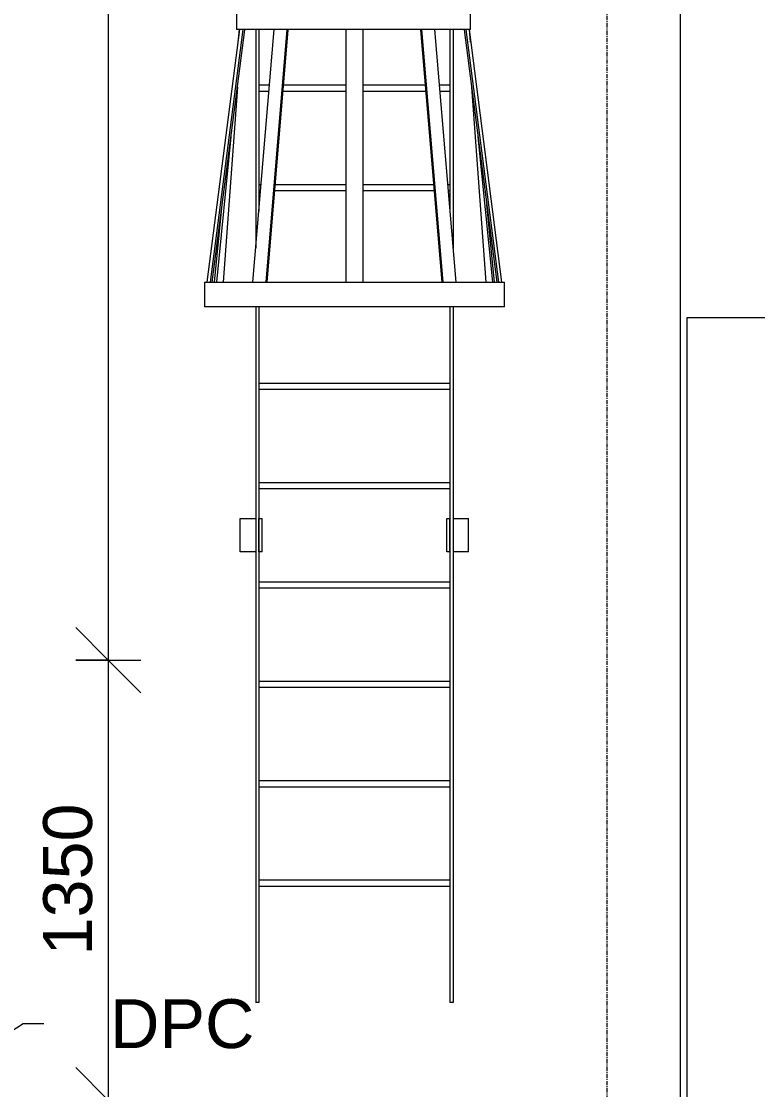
# Model space of a CAD drawing. Header units: millimetres. Extents: x -25665 to 60211, y -6376 to 13478.
# Drawn here: x 5115 to 7374, y 333 to 3610 of the extents above; entities that cross this region are included whole.
import ezdxf

# ---------------------------------------------------------------- set-up
doc = ezdxf.new("R2010")
doc.units = ezdxf.units.MM
doc.linetypes.add('Grid Line', pattern=[22.225, 12.7, -3.175, 3.175, -3.175])
for name, color, linetype, lineweight in [('A-ANNO-DIMS', 211, 'Continuous', 9), ('A-ANNO-DIMS-100', 211, 'Continuous', 9), ('A-GENM', 13, 'Continuous', 9), ('A-WALL', 113, 'Continuous', 9), ('G-ANNO-TEXT', 231, 'Continuous', 9), ('S-GRID', 1, 'Continuous', 9)]:
    doc.layers.add(name, color=color, linetype=linetype, lineweight=lineweight)
doc.styles.add('Arial_4', font='arial.ttf', dxfattribs={"height": 150})
doc.dimstyles.new('100', dxfattribs={"dimscale": 304.8, "dimtxt": 153.03891, "dimasz": 0.656168, "dimexe": 0.328084, "dimexo": 0.0625, "dimgap": 0.016404, "dimtad": 1, "dimdec": 0, "dimzin": 0, "dimdsep": 46, "dimtxsty": 'Arial_4', "dimblk1": 'OBLIQUE', "dimblk2": 'OBLIQUE', "dimsah": 1, "dimcen": 0.09, "dimdle": 0.328084, "dimazin": 0, "dimtfac": 1, "dimtdec": 4, "dimtix": 1, "dimtmove": 0, "dimatfit": 3, "dimfxl": 0.328084, "dimfxlon": 1, "dimtvp": 1, "dimtolj": 1, "dimtzin": 0, "dimarcsym": 2})

# ---------------------------------------------------------------- blocks, each defined once
blk = doc.blocks.new('Generic Models 2 - Generic Models 1-700113-Section - A')
at = {"layer": 'A-GENM'}
blk.add_line((7137.2, 300), (7137.2, 8750), dxfattribs=at)
blk = doc.blocks.new('Ladder_complete_5314 - Ladder_complete_5314-1763503-Section - A')
at = {"layer": 'A-GENM'}
for p, q in [((5775.7, 3635.2), (5775.7, 3584.4)), ((6493.3, 3584.4), (6493.3, 3635.2)), ((5685.6, 2809.8), (5785.7, 3584.4)), ((5794.5, 3584.4), (5694.5, 2809.8)), ((5700.8, 2809.8), (5800.8, 3584)), ((6493.3, 3584.4), (5775.7, 3584.4)), ((5780.8, 3546.4), (5784.5, 3584.4)), ((5825.9, 2809.8), (5891.2, 3584.4)), ((5834.7, 3584.4), (5834.7, 2914.2)), ((5844.2, 3584.4), (5844.2, 3027.1)), ((5930.1, 3584.4), (5864.8, 2809.8)), ((5868.9, 2809.8), (5934.2, 3584)), ((6111.8, 2809.8), (6111.8, 3584.4)), ((6162.6, 3584.4), (6162.6, 2809.8)), ((6340.2, 3584), (6405.4, 2809.8)), ((6409.6, 2809.8), (6344.2, 3584.4)), ((6383.2, 3584.4), (6448.5, 2809.8)), ((6430.1, 3584.4), (6430.1, 3027.1)), ((6439.7, 3584.4), (6439.7, 2914.2)), ((6473.6, 3584), (6573.6, 2809.8)), ((6579.9, 2809.8), (6479.8, 3584.4)), ((6488.7, 3584.4), (6588.7, 2809.8)), ((6493.6, 3546.4), (6489.8, 3584.4)), ((5844.2, 3414.6), (5876.9, 3414.6)), ((5919.9, 3414.6), (6111.8, 3414.6)), ((6162.6, 3414.6), (6354.4, 3414.6)), ((6397.5, 3414.6), (6430.1, 3414.6)), ((5778, 3408), (5734.2, 2809.8)), ((5844.2, 3395.6), (5875.3, 3395.6)), ((5918.3, 3395.6), (6111.8, 3395.6)), ((6162.6, 3395.6), (6356.1, 3395.6)), ((6399.1, 3395.6), (6430.1, 3395.6)), ((6496.3, 3408), (6540.1, 2809.8)), ((5758.3, 3255.3), (5714.2, 2809.8)), ((6516, 3255.3), (6560.2, 2809.8)), ((5844.2, 3109.8), (5851.2, 3109.8)), ((5844.2, 3090.8), (5849.6, 3090.8)), ((5892.6, 3090.8), (6111.8, 3090.8)), ((5894.2, 3109.8), (6111.8, 3109.8)), ((6162.6, 3109.8), (6380.1, 3109.8)), ((6162.6, 3090.8), (6381.7, 3090.8)), ((6423.2, 3109.8), (6430.1, 3109.8)), ((6424.8, 3090.8), (6430.1, 3090.8)), ((5708, 2809.8), (5731.5, 3048)), ((6566.3, 2809.8), (6542.8, 3048)), ((5676.8, 2809.8), (5676.8, 2733.6)), ((5677.1, 2809.8), (6597.3, 2809.8)), ((6597.5, 2733.6), (6597.5, 2809.8)), ((6597.3, 2733.6), (5677.1, 2733.6)), ((5834.7, 2733.6), (5834.7, 600)), ((5844.2, 2733.6), (5844.2, 600)), ((6430.1, 2733.6), (6430.1, 600)), ((6439.7, 2733.6), (6439.7, 600)), ((5844.2, 2500.2), (6430.1, 2500.2)), ((5844.2, 2481.2), (6430.1, 2481.2)), ((5844.2, 2195.4), (6430.1, 2195.4)), ((5844.2, 2176.4), (6430.1, 2176.4)), ((5787, 2084.3), (5834.7, 2084.3)), ((5787, 1982.7), (5787, 2084.3)), ((5844.2, 2084.3), (5853.7, 2084.3)), ((5844.2, 1982.7), (5844.2, 2084.3)), ((5853.7, 1982.7), (5853.7, 2084.3)), ((6420.6, 2084.3), (6430.1, 2084.3)), ((6420.6, 1982.7), (6420.6, 2084.3)), ((6430.1, 1982.7), (6430.1, 2084.3)), ((6439.7, 2084.3), (6487.3, 2084.3)), ((6487.3, 1982.7), (6487.3, 2084.3)), ((5834.7, 1982.7), (5787, 1982.7)), ((5853.7, 1982.7), (5844.2, 1982.7)), ((6430.1, 1982.7), (6420.6, 1982.7)), ((6487.3, 1982.7), (6439.7, 1982.7)), ((5844.2, 1890.6), (6430.1, 1890.6)), ((5844.2, 1871.6), (6430.1, 1871.6)), ((5844.2, 1585.8), (6430.1, 1585.8)), ((5844.2, 1566.8), (6430.1, 1566.8)), ((5844.2, 1281), (6430.1, 1281)), ((5844.2, 1262), (6430.1, 1262)), ((5844.2, 976.2), (6430.1, 976.2)), ((5844.2, 957.2), (6430.1, 957.2)), ((5844.2, 600), (5834.7, 600)), ((6439.7, 600), (6430.1, 600))]:
    blk.add_line(p, q, dxfattribs=at)
blk = doc.blocks.new('DIMBLOCK27-Section - A')
at = {"layer": 'A-ANNO-DIMS-100', "transparency": 16777216}
for p, q in [((5382, 8750), (5282, 8850)), ((5382, 8850), (5382, 1650)), ((5482, 8750), (5282, 8750)), ((5382, 8750), (5482, 8650)), ((5382, 8750), (5482, 8750)), ((5382, 1650), (5282, 1750)), ((5282, 1650), (5482, 1650)), ((5382, 1650), (5282, 1650)), ((5382, 1650), (5482, 1550))]:
    blk.add_line(p, q, dxfattribs=at)
at = {"layer": 'A-ANNO-DIMS-100', "color": 0, "transparency": 16777216, "insert": (5182.2, 4969.3), "char_height": 150, "width": 553.765, "attachment_point": 1, "rotation": 90, "line_spacing_factor": 0.941778, "style": 'Arial_4'}
blk.add_mtext('7100', dxfattribs=at)
blk = doc.blocks.new('_Oblique')
at = {"color": 0, "linetype": 'ByBlock', "lineweight": -2}
blk.add_line((-0.5, -0.5), (0.5, 0.5), dxfattribs=at)
blk = doc.blocks.new('DIMBLOCK28-Section - A')
at = {"layer": 'A-ANNO-DIMS-100', "transparency": 16777216}
for p, q in [((5382, 1650), (5282, 1750)), ((5282, 1650), (5482, 1650)), ((5382, 1650), (5282, 1650)), ((5382, 1650), (5382, 200)), ((5382, 1650), (5482, 1550)), ((5382, 300), (5282, 400)), ((5482, 300), (5282, 300)), ((5382, 300), (5482, 200)), ((5382, 300), (5482, 300))]:
    blk.add_line(p, q, dxfattribs=at)
at = {"layer": 'A-ANNO-DIMS-100', "color": 0, "transparency": 16777216, "insert": (5182.2, 744.3), "char_height": 150, "width": 553.765, "attachment_point": 1, "rotation": 90, "line_spacing_factor": 0.941778, "style": 'Arial_4'}
blk.add_mtext('1350', dxfattribs=at)

msp = doc.modelspace()

# ---------------------------------------------------------------- linework, layer by layer
at = {"layer": 'A-WALL'}
for p, q in [((12922.2, 2700), (7157.2, 2700)), ((7157.2, 2700), (7157.2, 300))]:
    msp.add_line(p, q, dxfattribs=at)
at = {"layer": 'G-ANNO-TEXT', "color": 7}
for p, q in [((4836.1, 352.9), (5120.7, 535)), ((5120.7, 535), (5184.4, 535))]:
    msp.add_line(p, q, dxfattribs=at)
at = {"layer": 'S-GRID', "linetype": 'Grid Line'}
msp.add_line((6912.2, -653.8), (6912.2, 11854.4), dxfattribs=at)

# ---------------------------------------------------------------- block references
at = {"layer": 'A-GENM'}
for name in ['Ladder_complete_5314 - Ladder_complete_5314-1763503-Section - A', 'Generic Models 2 - Generic Models 1-700113-Section - A']:
    msp.add_blockref(name, (0, 0), dxfattribs=at)

# ---------------------------------------------------------------- texts
at = {"layer": 'G-ANNO-TEXT', "color": 7, "insert": (5387.6, 610), "char_height": 150, "width": 537.131, "attachment_point": 1, "style": 'Arial_4'}
msp.add_mtext('DPC', dxfattribs=at)

# ---------------------------------------------------------------- dimensions: what is measured, and where the dimension line sits
at = {"layer": 'A-ANNO-DIMS'}
for base, p1, p2, override, picture, middle in [((5382, 1650), (5482, 8750), (5282, 1650), {"dimpost": '<>', "dimfxl": 7102.816343}, 'DIMBLOCK27-Section - A', (5300.4, 5200)), ((5382, 300), (5282, 1650), (5482, 300), {"dimpost": '<>', "dimfxl": 1364.734406}, 'DIMBLOCK28-Section - A', (5300.3, 975))]:
    dim = msp.add_linear_dim(base=base, p1=p1, p2=p2, angle=90, dimstyle='100', override=override, dxfattribs=at)
    dim.commit()
    dim.dimension.update_dxf_attribs({"geometry": picture, "text_midpoint": middle})

doc.saveas('drawing.dxf')
